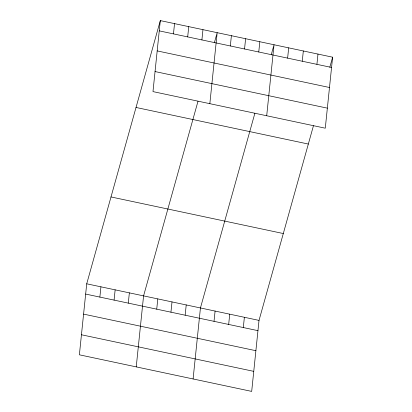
<?xml version="1.0" encoding="UTF-8"?>
<svg xmlns="http://www.w3.org/2000/svg" width="412" height="412" viewBox="0 0 412 412"><rect width="100%" height="100%" fill="white"/><g stroke="black" fill="none" stroke-linecap="round" stroke-linejoin="round"><path stroke-width="0.62" d="M160.314 20.6L152.981 91.603L325.284 128.194L332.623 57.191L160.314 20.6L86.716 283.806L79.377 354.809L251.686 391.4L259.019 320.397L313.455 125.732M99.869 297.088L100.93 286.824M114.083 300.106L115.144 289.842M128.302 303.124L129.358 292.86M136.238 366.881L143.577 295.883L198.012 101.218M173.473 33.882L174.534 23.618M156.73 309.165L157.791 298.901M187.687 36.9L188.748 26.636M170.944 312.183L172.005 301.919M201.901 39.918L202.962 29.659M185.163 315.201L186.224 304.937M209.842 103.68L217.175 32.677L214.369 42.719M193.099 378.958L200.438 307.955L254.874 113.29M230.334 45.959L231.395 35.695M214.024 321.329L215.085 311.065M244.548 48.977L245.609 38.713M228.67 324.44L229.731 314.176M258.762 51.994L259.823 41.73M243.317 327.55L244.378 317.286M266.703 115.751L274.037 44.754L271.23 54.796M287.622 58.123L288.683 47.864M302.269 61.234L303.33 50.97M316.916 64.344L317.976 54.08M329.816 67.238L332.623 57.191M159.253 30.864L331.562 67.455M157.183 50.908L329.492 87.499M155.051 71.559L327.36 108.15M136.027 107.46L308.336 144.051M111.003 196.946L283.312 233.542M86.716 283.806L259.019 320.397M85.655 294.07L257.964 330.661M83.585 314.114L255.888 350.705M81.447 334.765L253.756 371.356"/></g></svg>
